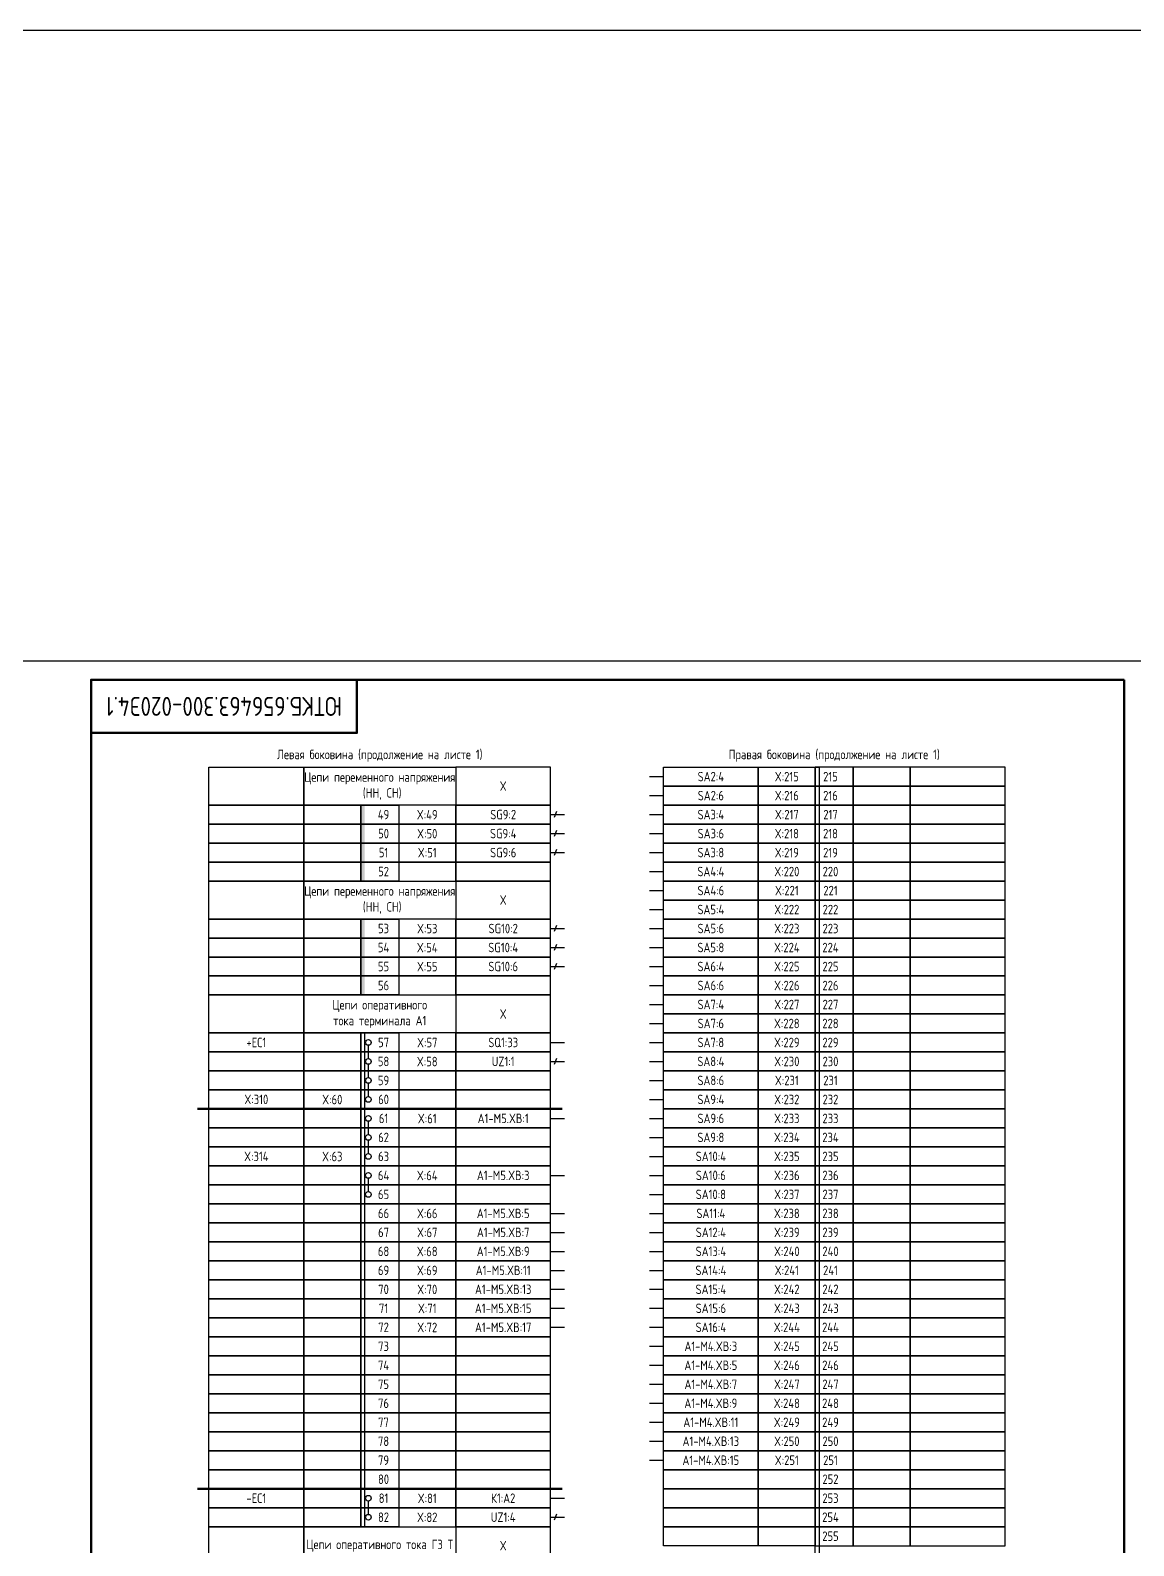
# Model space of a CAD drawing. Header units: millimetres. Extents: x -1117 to 5846, y -90 to 586.
# Drawn here: x 4921 to 5211.5, y 187 to 586 of the extents above; entities that cross this region are included whole.
import ezdxf

# ---------------------------------------------------------------- set-up
doc = ezdxf.new("R2010")
doc.units = ezdxf.units.MM
doc.styles.add('Gost_type_A', font='GOST_0.TTF')

# ---------------------------------------------------------------- blocks, each defined once
blk = doc.blocks.new('Штамп угловой верхний')
at = {"lineweight": 50}
blk.add_lwpolyline([(0, 0), (70, 0), (70, -14), (0, -14)], close=True, dxfattribs=at)

msp = doc.modelspace()

# ---------------------------------------------------------------- hatches: boundary and pattern name
h = msp.add_hatch(color=7)
h.dxf.hatch_style = 1
h.paths.add_polyline_path([(5009, 382), (5008, 382), (5008, 362), (5009, 362)])
h = msp.add_hatch(color=7)
h.dxf.hatch_style = 1
h.paths.add_polyline_path([(5009, 352), (5008, 352), (5008, 332), (5009, 332)])

# ---------------------------------------------------------------- linework, layer by layer
for p, q in [((5084.04, 389.5), (5087.67, 389.5)), ((5084.04, 384.5), (5087.67, 384.5)), ((5058, 379.5), (5061.62, 379.5)), ((5059.54, 380.31), (5058.96, 378.69)), ((5084.04, 379.5), (5087.67, 379.5)), ((5059.54, 375.31), (5058.96, 373.69)), ((5058, 374.5), (5061.62, 374.5)), ((5084.04, 374.5), (5087.67, 374.5)), ((5058, 369.5), (5061.62, 369.5)), ((5059.54, 370.31), (5058.96, 368.69)), ((5084.04, 369.5), (5087.67, 369.5)), ((5084.04, 364.5), (5087.67, 364.5)), ((5084.04, 359.5), (5087.67, 359.5)), ((5084.04, 354.5), (5087.67, 354.5)), ((5058, 349.5), (5061.62, 349.5)), ((5059.54, 350.31), (5058.96, 348.69)), ((5084.04, 349.5), (5087.67, 349.5)), ((5058, 344.5), (5061.62, 344.5)), ((5059.54, 345.31), (5058.96, 343.69)), ((5084.04, 344.5), (5087.67, 344.5)), ((5058, 339.5), (5061.62, 339.5)), ((5059.54, 340.31), (5058.96, 338.69)), ((5084.04, 339.5), (5087.67, 339.5)), ((5084.04, 334.5), (5087.67, 334.5)), ((5084.04, 329.5), (5087.67, 329.5)), ((5084.04, 324.5), (5087.67, 324.5)), ((5058, 319.5), (5061.62, 319.5)), ((5084.04, 319.5), (5087.67, 319.5)), ((5059.54, 315.31), (5058.96, 313.69)), ((5058, 314.5), (5061.62, 314.5)), ((5084.04, 314.5), (5087.67, 314.5)), ((5084.04, 309.5), (5087.67, 309.5)), ((5084.04, 304.5), (5087.67, 304.5)), ((5058, 299.5), (5061.62, 299.5)), ((5084.04, 299.5), (5087.67, 299.5)), ((5084.04, 294.5), (5087.67, 294.5)), ((5084.04, 289.5), (5087.67, 289.5)), ((5058, 284.5), (5061.62, 284.5)), ((5084.04, 284.5), (5087.67, 284.5)), ((5084.04, 279.5), (5087.67, 279.5)), ((5058, 274.5), (5061.62, 274.5)), ((5084.04, 274.5), (5087.67, 274.5)), ((5058, 269.5), (5061.62, 269.5)), ((5084.04, 269.5), (5087.67, 269.5)), ((5058, 264.5), (5061.62, 264.5)), ((5084.04, 264.5), (5087.67, 264.5)), ((5058, 259.5), (5061.62, 259.5)), ((5084.04, 259.5), (5087.67, 259.5)), ((5058, 254.5), (5061.62, 254.5)), ((5084.04, 254.5), (5087.67, 254.5)), ((5058, 249.5), (5061.62, 249.5)), ((5084.04, 249.5), (5087.67, 249.5)), ((5058, 244.5), (5061.62, 244.5)), ((5084.04, 244.5), (5087.67, 244.5)), ((5084.04, 239.5), (5087.67, 239.5)), ((5084.04, 234.5), (5087.67, 234.5)), ((5084.04, 229.5), (5087.67, 229.5)), ((5084.04, 224.5), (5087.67, 224.5)), ((5084.04, 219.5), (5087.67, 219.5)), ((5084.04, 214.5), (5087.67, 214.5)), ((5084.04, 209.5), (5087.67, 209.5)), ((5058, 199.5), (5061.62, 199.5)), ((5058, 194.5), (5061.62, 194.5)), ((5059.54, 195.31), (5058.96, 193.69))]:
    msp.add_line(p, q)
at = {"lineweight": -2}
for p, q in [((5010, 315.25), (5010, 318.75)), ((5010, 310.25), (5010, 313.75)), ((5010, 305.25), (5010, 308.75)), ((5010, 295.25), (5010, 298.75)), ((5010, 290.25), (5010, 293.75)), ((5010, 280.25), (5010, 283.75))]:
    msp.add_line(p, q, dxfattribs=at)
at = {"lineweight": 50}
for p, q in [((4965, 302), (5061, 302)), ((4965, 202), (5061, 202))]:
    msp.add_line(p, q, dxfattribs=at)
at = {"color": 7, "lineweight": -2}
msp.add_line((5010, 195.25), (5010, 198.75), dxfattribs=at)
for points in [[(-1117.42, 586), (5845.64, 586), (5845.64, -90), (-1117.42, -90)], [(5214, 420), (5214, 0), (4917, 0), (4917, 420)], [(4968, 392), (4993, 392), (4993, 382), (4968, 382)], [(4993, 392), (5033, 392), (5033, 382), (4993, 382)], [(5058, 392), (5033, 392), (5033, 382), (5058, 382)], [(5087.67, 392), (5112.67, 392), (5112.67, 387), (5087.67, 387)], [(5087.67, 392), (5112.67, 392), (5112.67, 387), (5087.67, 387)], [(5112.67, 392), (5127.67, 392), (5127.67, 387), (5112.67, 387)], [(5112.67, 392), (5127.67, 392), (5127.67, 387), (5112.67, 387)], [(5137.67, 392), (5127.67, 392), (5127.67, 387), (5137.67, 387)], [(5137.67, 392), (5127.67, 392), (5127.67, 387), (5137.67, 387)], [(5127.67, 391.99), (5128.67, 391.99), (5128.67, 162), (5127.67, 162)], [(5152.67, 392), (5137.67, 392), (5137.67, 387), (5152.67, 387)], [(5152.67, 392), (5137.67, 392), (5137.67, 387), (5152.67, 387)], [(5177.67, 392), (5152.67, 392), (5152.67, 387), (5177.67, 387)], [(5177.67, 392), (5152.67, 392), (5152.67, 387), (5177.67, 387)], [(5087.67, 387), (5112.67, 387), (5112.67, 382), (5087.67, 382)], [(5087.67, 387), (5112.67, 387), (5112.67, 382), (5087.67, 382)], [(5112.67, 387), (5127.67, 387), (5127.67, 382), (5112.67, 382)], [(5112.67, 387), (5127.67, 387), (5127.67, 382), (5112.67, 382)], [(5137.67, 387), (5127.67, 387), (5127.67, 382), (5137.67, 382)], [(5137.67, 387), (5127.67, 387), (5127.67, 382), (5137.67, 382)], [(5152.67, 387), (5137.67, 387), (5137.67, 382), (5152.67, 382)], [(5152.67, 387), (5137.67, 387), (5137.67, 382), (5152.67, 382)], [(5177.67, 387), (5152.67, 387), (5152.67, 382), (5177.67, 382)], [(5177.67, 387), (5152.67, 387), (5152.67, 382), (5177.67, 382)], [(4968, 382), (4993, 382), (4993, 377), (4968, 377)], [(4993, 382), (5008, 382), (5008, 377), (4993, 377)], [(5008, 382), (5018, 382), (5018, 377), (5008, 377)], [(5033, 382), (5018, 382), (5018, 377), (5033, 377)], [(5058, 382), (5033, 382), (5033, 377), (5058, 377)], [(5087.67, 382), (5112.67, 382), (5112.67, 377), (5087.67, 377)], [(5087.67, 382), (5112.67, 382), (5112.67, 377), (5087.67, 377)], [(5112.67, 382), (5127.67, 382), (5127.67, 377), (5112.67, 377)], [(5112.67, 382), (5127.67, 382), (5127.67, 377), (5112.67, 377)], [(5137.67, 382), (5127.67, 382), (5127.67, 377), (5137.67, 377)], [(5137.67, 382), (5127.67, 382), (5127.67, 377), (5137.67, 377)], [(5152.67, 382), (5137.67, 382), (5137.67, 377), (5152.67, 377)], [(5152.67, 382), (5137.67, 382), (5137.67, 377), (5152.67, 377)], [(5177.67, 382), (5152.67, 382), (5152.67, 377), (5177.67, 377)], [(5177.67, 382), (5152.67, 382), (5152.67, 377), (5177.67, 377)], [(4968, 377), (4993, 377), (4993, 372), (4968, 372)], [(4993, 377), (5008, 377), (5008, 372), (4993, 372)], [(5008, 377), (5018, 377), (5018, 372), (5008, 372)], [(5033, 377), (5018, 377), (5018, 372), (5033, 372)], [(5058, 377), (5033, 377), (5033, 372), (5058, 372)], [(5087.67, 377), (5112.67, 377), (5112.67, 372), (5087.67, 372)], [(5112.67, 377), (5127.67, 377), (5127.67, 372), (5112.67, 372)], [(5137.67, 377), (5127.67, 377), (5127.67, 372), (5137.67, 372)], [(5152.67, 377), (5137.67, 377), (5137.67, 372), (5152.67, 372)], [(5177.67, 377), (5152.67, 377), (5152.67, 372), (5177.67, 372)], [(4968, 372), (4993, 372), (4993, 367), (4968, 367)], [(4993, 372), (5008, 372), (5008, 367), (4993, 367)], [(5008, 372), (5018, 372), (5018, 367), (5008, 367)], [(5033, 372), (5018, 372), (5018, 367), (5033, 367)], [(5058, 372), (5033, 372), (5033, 367), (5058, 367)], [(5087.67, 372), (5112.67, 372), (5112.67, 367), (5087.67, 367)], [(5112.67, 372), (5127.67, 372), (5127.67, 367), (5112.67, 367)], [(5137.67, 372), (5127.67, 372), (5127.67, 367), (5137.67, 367)], [(5152.67, 372), (5137.67, 372), (5137.67, 367), (5152.67, 367)], [(5177.67, 372), (5152.67, 372), (5152.67, 367), (5177.67, 367)], [(4968, 367), (4993, 367), (4993, 362), (4968, 362)], [(4993, 367), (5008, 367), (5008, 362), (4993, 362)], [(5008, 367), (5018, 367), (5018, 362), (5008, 362)], [(5033, 367), (5018, 367), (5018, 362), (5033, 362)], [(5058, 367), (5033, 367), (5033, 362), (5058, 362)], [(5087.67, 367), (5112.67, 367), (5112.67, 362), (5087.67, 362)], [(5112.67, 367), (5127.67, 367), (5127.67, 362), (5112.67, 362)], [(5137.67, 367), (5127.67, 367), (5127.67, 362), (5137.67, 362)], [(5152.67, 367), (5137.67, 367), (5137.67, 362), (5152.67, 362)], [(5177.67, 367), (5152.67, 367), (5152.67, 362), (5177.67, 362)], [(4968, 362), (4993, 362), (4993, 352), (4968, 352)], [(4993, 362), (5033, 362), (5033, 352), (4993, 352)], [(5058, 362), (5033, 362), (5033, 352), (5058, 352)], [(5087.67, 362), (5112.67, 362), (5112.67, 357), (5087.67, 357)], [(5112.67, 362), (5127.67, 362), (5127.67, 357), (5112.67, 357)], [(5137.67, 362), (5127.67, 362), (5127.67, 357), (5137.67, 357)], [(5152.67, 362), (5137.67, 362), (5137.67, 357), (5152.67, 357)], [(5177.67, 362), (5152.67, 362), (5152.67, 357), (5177.67, 357)], [(5087.67, 357), (5112.67, 357), (5112.67, 352), (5087.67, 352)], [(5112.67, 357), (5127.67, 357), (5127.67, 352), (5112.67, 352)], [(5137.67, 357), (5127.67, 357), (5127.67, 352), (5137.67, 352)], [(5152.67, 357), (5137.67, 357), (5137.67, 352), (5152.67, 352)], [(5177.67, 357), (5152.67, 357), (5152.67, 352), (5177.67, 352)], [(4968, 352), (4993, 352), (4993, 347), (4968, 347)], [(4993, 352), (5008, 352), (5008, 347), (4993, 347)], [(5008, 352), (5018, 352), (5018, 347), (5008, 347)], [(5033, 352), (5018, 352), (5018, 347), (5033, 347)], [(5058, 352), (5033, 352), (5033, 347), (5058, 347)], [(5087.67, 352), (5112.67, 352), (5112.67, 347), (5087.67, 347)], [(5112.67, 352), (5127.67, 352), (5127.67, 347), (5112.67, 347)], [(5137.67, 352), (5127.67, 352), (5127.67, 347), (5137.67, 347)], [(5152.67, 352), (5137.67, 352), (5137.67, 347), (5152.67, 347)], [(5177.67, 352), (5152.67, 352), (5152.67, 347), (5177.67, 347)], [(4968, 347), (4993, 347), (4993, 342), (4968, 342)], [(4993, 347), (5008, 347), (5008, 342), (4993, 342)], [(5008, 347), (5018, 347), (5018, 342), (5008, 342)], [(5033, 347), (5018, 347), (5018, 342), (5033, 342)], [(5058, 347), (5033, 347), (5033, 342), (5058, 342)], [(5087.67, 347), (5112.67, 347), (5112.67, 342), (5087.67, 342)], [(5112.67, 347), (5127.67, 347), (5127.67, 342), (5112.67, 342)], [(5137.67, 347), (5127.67, 347), (5127.67, 342), (5137.67, 342)], [(5152.67, 347), (5137.67, 347), (5137.67, 342), (5152.67, 342)], [(5177.67, 347), (5152.67, 347), (5152.67, 342), (5177.67, 342)], [(4968, 342), (4993, 342), (4993, 337), (4968, 337)], [(4993, 342), (5008, 342), (5008, 337), (4993, 337)], [(5008, 342), (5018, 342), (5018, 337), (5008, 337)], [(5033, 342), (5018, 342), (5018, 337), (5033, 337)], [(5058, 342), (5033, 342), (5033, 337), (5058, 337)], [(5087.67, 342), (5112.67, 342), (5112.67, 337), (5087.67, 337)], [(5112.67, 342), (5127.67, 342), (5127.67, 337), (5112.67, 337)], [(5137.67, 342), (5127.67, 342), (5127.67, 337), (5137.67, 337)], [(5152.67, 342), (5137.67, 342), (5137.67, 337), (5152.67, 337)], [(5177.67, 342), (5152.67, 342), (5152.67, 337), (5177.67, 337)], [(4968, 337), (4993, 337), (4993, 332), (4968, 332)], [(4993, 337), (5008, 337), (5008, 332), (4993, 332)], [(5008, 337), (5018, 337), (5018, 332), (5008, 332)], [(5033, 337), (5018, 337), (5018, 332), (5033, 332)], [(5058, 337), (5033, 337), (5033, 332), (5058, 332)], [(5087.67, 337), (5112.67, 337), (5112.67, 332), (5087.67, 332)], [(5087.67, 337), (5112.67, 337), (5112.67, 332), (5087.67, 332)], [(5112.67, 337), (5127.67, 337), (5127.67, 332), (5112.67, 332)], [(5112.67, 337), (5127.67, 337), (5127.67, 332), (5112.67, 332)], [(5137.67, 337), (5127.67, 337), (5127.67, 332), (5137.67, 332)], [(5137.67, 337), (5127.67, 337), (5127.67, 332), (5137.67, 332)], [(5152.67, 337), (5137.67, 337), (5137.67, 332), (5152.67, 332)], [(5152.67, 337), (5137.67, 337), (5137.67, 332), (5152.67, 332)], [(5177.67, 337), (5152.67, 337), (5152.67, 332), (5177.67, 332)], [(5177.67, 337), (5152.67, 337), (5152.67, 332), (5177.67, 332)], [(4968, 332), (4993, 332), (4993, 322), (4968, 322)], [(4993, 332), (5033, 332), (5033, 322), (4993, 322)], [(5058, 332), (5033, 332), (5033, 322), (5058, 322)], [(5087.67, 332), (5112.67, 332), (5112.67, 327), (5087.67, 327)], [(5087.67, 332), (5112.67, 332), (5112.67, 327), (5087.67, 327)], [(5112.67, 332), (5127.67, 332), (5127.67, 327), (5112.67, 327)], [(5112.67, 332), (5127.67, 332), (5127.67, 327), (5112.67, 327)], [(5137.67, 332), (5127.67, 332), (5127.67, 327), (5137.67, 327)], [(5137.67, 332), (5127.67, 332), (5127.67, 327), (5137.67, 327)], [(5152.67, 332), (5137.67, 332), (5137.67, 327), (5152.67, 327)], [(5152.67, 332), (5137.67, 332), (5137.67, 327), (5152.67, 327)], [(5177.67, 332), (5152.67, 332), (5152.67, 327), (5177.67, 327)], [(5177.67, 332), (5152.67, 332), (5152.67, 327), (5177.67, 327)], [(5087.67, 327), (5112.67, 327), (5112.67, 322), (5087.67, 322)], [(5087.67, 327), (5112.67, 327), (5112.67, 322), (5087.67, 322)], [(5112.67, 327), (5127.67, 327), (5127.67, 322), (5112.67, 322)], [(5112.67, 327), (5127.67, 327), (5127.67, 322), (5112.67, 322)], [(5137.67, 327), (5127.67, 327), (5127.67, 322), (5137.67, 322)], [(5137.67, 327), (5127.67, 327), (5127.67, 322), (5137.67, 322)], [(5152.67, 327), (5137.67, 327), (5137.67, 322), (5152.67, 322)], [(5152.67, 327), (5137.67, 327), (5137.67, 322), (5152.67, 322)], [(5177.67, 327), (5152.67, 327), (5152.67, 322), (5177.67, 322)], [(5177.67, 327), (5152.67, 327), (5152.67, 322), (5177.67, 322)], [(4968, 322), (4993, 322), (4993, 317), (4968, 317)], [(4993, 322), (5008, 322), (5008, 317), (4993, 317)], [(5008, 322), (5018, 322), (5018, 317), (5008, 317)], [(5008, 322), (5009, 322), (5009, 192), (5008, 192)], [(5033, 322), (5018, 322), (5018, 317), (5033, 317)], [(5058, 322), (5033, 322), (5033, 317), (5058, 317)], [(5087.67, 322), (5112.67, 322), (5112.67, 317), (5087.67, 317)], [(5112.67, 322), (5127.67, 322), (5127.67, 317), (5112.67, 317)], [(5137.67, 322), (5127.67, 322), (5127.67, 317), (5137.67, 317)], [(5152.67, 322), (5137.67, 322), (5137.67, 317), (5152.67, 317)], [(5177.67, 322), (5152.67, 322), (5152.67, 317), (5177.67, 317)], [(4968, 317), (4993, 317), (4993, 312), (4968, 312)], [(4993, 317), (5008, 317), (5008, 312), (4993, 312)], [(5008, 317), (5018, 317), (5018, 312), (5008, 312)], [(5033, 317), (5018, 317), (5018, 312), (5033, 312)], [(5058, 317), (5033, 317), (5033, 312), (5058, 312)], [(5087.67, 317), (5112.67, 317), (5112.67, 312), (5087.67, 312)], [(5112.67, 317), (5127.67, 317), (5127.67, 312), (5112.67, 312)], [(5137.67, 317), (5127.67, 317), (5127.67, 312), (5137.67, 312)], [(5152.67, 317), (5137.67, 317), (5137.67, 312), (5152.67, 312)], [(5177.67, 317), (5152.67, 317), (5152.67, 312), (5177.67, 312)], [(4968, 312), (4993, 312), (4993, 307), (4968, 307)], [(4993, 312), (5008, 312), (5008, 307), (4993, 307)], [(5008, 312), (5018, 312), (5018, 307), (5008, 307)], [(5033, 312), (5018, 312), (5018, 307), (5033, 307)], [(5058, 312), (5033, 312), (5033, 307), (5058, 307)], [(5087.67, 312), (5112.67, 312), (5112.67, 307), (5087.67, 307)], [(5112.67, 312), (5127.67, 312), (5127.67, 307), (5112.67, 307)], [(5137.67, 312), (5127.67, 312), (5127.67, 307), (5137.67, 307)], [(5152.67, 312), (5137.67, 312), (5137.67, 307), (5152.67, 307)], [(5177.67, 312), (5152.67, 312), (5152.67, 307), (5177.67, 307)], [(4968, 307), (4993, 307), (4993, 302), (4968, 302)], [(4993, 307), (5008, 307), (5008, 302), (4993, 302)], [(5008, 307), (5018, 307), (5018, 302), (5008, 302)], [(5033, 307), (5018, 307), (5018, 302), (5033, 302)], [(5058, 307), (5033, 307), (5033, 302), (5058, 302)], [(5087.67, 307), (5112.67, 307), (5112.67, 302), (5087.67, 302)], [(5112.67, 307), (5127.67, 307), (5127.67, 302), (5112.67, 302)], [(5137.67, 307), (5127.67, 307), (5127.67, 302), (5137.67, 302)], [(5152.67, 307), (5137.67, 307), (5137.67, 302), (5152.67, 302)], [(5177.67, 307), (5152.67, 307), (5152.67, 302), (5177.67, 302)], [(4968, 302), (4993, 302), (4993, 297), (4968, 297)], [(4993, 302), (5008, 302), (5008, 297), (4993, 297)], [(5008, 302), (5018, 302), (5018, 297), (5008, 297)], [(5033, 302), (5018, 302), (5018, 297), (5033, 297)], [(5058, 302), (5033, 302), (5033, 297), (5058, 297)], [(5087.67, 302), (5112.67, 302), (5112.67, 297), (5087.67, 297)], [(5112.67, 302), (5127.67, 302), (5127.67, 297), (5112.67, 297)], [(5137.67, 302), (5127.67, 302), (5127.67, 297), (5137.67, 297)], [(5152.67, 302), (5137.67, 302), (5137.67, 297), (5152.67, 297)], [(5177.67, 302), (5152.67, 302), (5152.67, 297), (5177.67, 297)], [(4968, 297), (4993, 297), (4993, 292), (4968, 292)], [(4993, 297), (5008, 297), (5008, 292), (4993, 292)], [(5008, 297), (5018, 297), (5018, 292), (5008, 292)], [(5033, 297), (5018, 297), (5018, 292), (5033, 292)], [(5058, 297), (5033, 297), (5033, 292), (5058, 292)], [(5087.67, 297), (5112.67, 297), (5112.67, 292), (5087.67, 292)], [(5112.67, 297), (5127.67, 297), (5127.67, 292), (5112.67, 292)], [(5137.67, 297), (5127.67, 297), (5127.67, 292), (5137.67, 292)], [(5152.67, 297), (5137.67, 297), (5137.67, 292), (5152.67, 292)], [(5177.67, 297), (5152.67, 297), (5152.67, 292), (5177.67, 292)], [(4968, 292), (4993, 292), (4993, 287), (4968, 287)], [(4993, 292), (5008, 292), (5008, 287), (4993, 287)], [(5008, 292), (5018, 292), (5018, 287), (5008, 287)], [(5033, 292), (5018, 292), (5018, 287), (5033, 287)], [(5058, 292), (5033, 292), (5033, 287), (5058, 287)], [(5087.67, 292), (5112.67, 292), (5112.67, 287), (5087.67, 287)], [(5087.67, 292), (5112.67, 292), (5112.67, 287), (5087.67, 287)], [(5112.67, 292), (5127.67, 292), (5127.67, 287), (5112.67, 287)], [(5137.67, 292), (5127.67, 292), (5127.67, 287), (5137.67, 287)], [(5152.67, 292), (5137.67, 292), (5137.67, 287), (5152.67, 287)], [(5177.67, 292), (5152.67, 292), (5152.67, 287), (5177.67, 287)], [(4968, 287), (4993, 287), (4993, 282), (4968, 282)], [(4993, 287), (5008, 287), (5008, 282), (4993, 282)], [(5008, 287), (5018, 287), (5018, 282), (5008, 282)], [(5033, 287), (5018, 287), (5018, 282), (5033, 282)], [(5058, 287), (5033, 287), (5033, 282), (5058, 282)], [(5087.67, 287), (5112.67, 287), (5112.67, 282), (5087.67, 282)], [(5112.67, 287), (5127.67, 287), (5127.67, 282), (5112.67, 282)], [(5137.67, 287), (5127.67, 287), (5127.67, 282), (5137.67, 282)], [(5152.67, 287), (5137.67, 287), (5137.67, 282), (5152.67, 282)], [(5177.67, 287), (5152.67, 287), (5152.67, 282), (5177.67, 282)], [(4968, 282), (4993, 282), (4993, 277), (4968, 277)], [(4993, 282), (5008, 282), (5008, 277), (4993, 277)], [(5008, 282), (5018, 282), (5018, 277), (5008, 277)], [(5033, 282), (5018, 282), (5018, 277), (5033, 277)], [(5058, 282), (5033, 282), (5033, 277), (5058, 277)], [(5087.67, 282), (5112.67, 282), (5112.67, 277), (5087.67, 277)], [(5112.67, 282), (5127.67, 282), (5127.67, 277), (5112.67, 277)], [(5137.67, 282), (5127.67, 282), (5127.67, 277), (5137.67, 277)], [(5152.67, 282), (5137.67, 282), (5137.67, 277), (5152.67, 277)], [(5177.67, 282), (5152.67, 282), (5152.67, 277), (5177.67, 277)], [(4968, 277), (4993, 277), (4993, 272), (4968, 272)], [(4993, 277), (5008, 277), (5008, 272), (4993, 272)], [(5008, 277), (5018, 277), (5018, 272), (5008, 272)], [(5033, 277), (5018, 277), (5018, 272), (5033, 272)], [(5058, 277), (5033, 277), (5033, 272), (5058, 272)], [(5087.67, 277), (5112.67, 277), (5112.67, 272), (5087.67, 272)], [(5112.67, 277), (5127.67, 277), (5127.67, 272), (5112.67, 272)], [(5137.67, 277), (5127.67, 277), (5127.67, 272), (5137.67, 272)], [(5152.67, 277), (5137.67, 277), (5137.67, 272), (5152.67, 272)], [(5177.67, 277), (5152.67, 277), (5152.67, 272), (5177.67, 272)], [(4968, 272), (4993, 272), (4993, 267), (4968, 267)], [(4993, 272), (5008, 272), (5008, 267), (4993, 267)], [(5008, 272), (5018, 272), (5018, 267), (5008, 267)], [(5033, 272), (5018, 272), (5018, 267), (5033, 267)], [(5058, 272), (5033, 272), (5033, 267), (5058, 267)], [(5087.67, 272), (5112.67, 272), (5112.67, 267), (5087.67, 267)], [(5112.67, 272), (5127.67, 272), (5127.67, 267), (5112.67, 267)], [(5137.67, 272), (5127.67, 272), (5127.67, 267), (5137.67, 267)], [(5152.67, 272), (5137.67, 272), (5137.67, 267), (5152.67, 267)], [(5177.67, 272), (5152.67, 272), (5152.67, 267), (5177.67, 267)], [(4968, 267), (4993, 267), (4993, 262), (4968, 262)], [(4993, 267), (5008, 267), (5008, 262), (4993, 262)], [(5008, 267), (5018, 267), (5018, 262), (5008, 262)], [(5033, 267), (5018, 267), (5018, 262), (5033, 262)], [(5058, 267), (5033, 267), (5033, 262), (5058, 262)], [(5087.67, 267), (5112.67, 267), (5112.67, 262), (5087.67, 262)], [(5112.67, 267), (5127.67, 267), (5127.67, 262), (5112.67, 262)], [(5137.67, 267), (5127.67, 267), (5127.67, 262), (5137.67, 262)], [(5152.67, 267), (5137.67, 267), (5137.67, 262), (5152.67, 262)], [(5177.67, 267), (5152.67, 267), (5152.67, 262), (5177.67, 262)], [(4968, 262), (4993, 262), (4993, 257), (4968, 257)], [(4993, 262), (5008, 262), (5008, 257), (4993, 257)], [(5008, 262), (5018, 262), (5018, 257), (5008, 257)], [(5033, 262), (5018, 262), (5018, 257), (5033, 257)], [(5058, 262), (5033, 262), (5033, 257), (5058, 257)], [(5087.67, 262), (5112.67, 262), (5112.67, 257), (5087.67, 257)], [(5112.67, 262), (5127.67, 262), (5127.67, 257), (5112.67, 257)], [(5137.67, 262), (5127.67, 262), (5127.67, 257), (5137.67, 257)], [(5152.67, 262), (5137.67, 262), (5137.67, 257), (5152.67, 257)], [(5177.67, 262), (5152.67, 262), (5152.67, 257), (5177.67, 257)], [(4968, 257), (4993, 257), (4993, 252), (4968, 252)], [(4993, 257), (5008, 257), (5008, 252), (4993, 252)], [(5008, 257), (5018, 257), (5018, 252), (5008, 252)], [(5033, 257), (5018, 257), (5018, 252), (5033, 252)], [(5058, 257), (5033, 257), (5033, 252), (5058, 252)], [(5087.67, 257), (5112.67, 257), (5112.67, 252), (5087.67, 252)], [(5112.67, 257), (5127.67, 257), (5127.67, 252), (5112.67, 252)], [(5137.67, 257), (5127.67, 257), (5127.67, 252), (5137.67, 252)], [(5152.67, 257), (5137.67, 257), (5137.67, 252), (5152.67, 252)], [(5177.67, 257), (5152.67, 257), (5152.67, 252), (5177.67, 252)], [(4968, 252), (4993, 252), (4993, 247), (4968, 247)], [(4993, 252), (5008, 252), (5008, 247), (4993, 247)], [(5008, 252), (5018, 252), (5018, 247), (5008, 247)], [(5033, 252), (5018, 252), (5018, 247), (5033, 247)], [(5058, 252), (5033, 252), (5033, 247), (5058, 247)], [(5087.67, 252), (5112.67, 252), (5112.67, 247), (5087.67, 247)], [(5112.67, 252), (5127.67, 252), (5127.67, 247), (5112.67, 247)], [(5137.67, 252), (5127.67, 252), (5127.67, 247), (5137.67, 247)], [(5152.67, 252), (5137.67, 252), (5137.67, 247), (5152.67, 247)], [(5177.67, 252), (5152.67, 252), (5152.67, 247), (5177.67, 247)], [(4968, 247), (4993, 247), (4993, 242), (4968, 242)], [(4993, 247), (5008, 247), (5008, 242), (4993, 242)], [(5008, 247), (5018, 247), (5018, 242), (5008, 242)], [(5033, 247), (5018, 247), (5018, 242), (5033, 242)], [(5058, 247), (5033, 247), (5033, 242), (5058, 242)], [(5087.67, 247), (5112.67, 247), (5112.67, 242), (5087.67, 242)], [(5112.67, 247), (5127.67, 247), (5127.67, 242), (5112.67, 242)], [(5137.67, 247), (5127.67, 247), (5127.67, 242), (5137.67, 242)], [(5152.67, 247), (5137.67, 247), (5137.67, 242), (5152.67, 242)], [(5177.67, 247), (5152.67, 247), (5152.67, 242), (5177.67, 242)], [(4968, 242), (4993, 242), (4993, 237), (4968, 237)], [(4993, 242), (5008, 242), (5008, 237), (4993, 237)], [(5008, 242), (5018, 242), (5018, 237), (5008, 237)], [(5033, 242), (5018, 242), (5018, 237), (5033, 237)], [(5058, 242), (5033, 242), (5033, 237), (5058, 237)], [(5087.67, 242), (5112.67, 242), (5112.67, 237), (5087.67, 237)], [(5087.67, 242), (5112.67, 242), (5112.67, 237), (5087.67, 237)], [(5112.67, 242), (5127.67, 242), (5127.67, 237), (5112.67, 237)], [(5112.67, 242), (5127.67, 242), (5127.67, 237), (5112.67, 237)], [(5137.67, 242), (5127.67, 242), (5127.67, 237), (5137.67, 237)], [(5137.67, 242), (5127.67, 242), (5127.67, 237), (5137.67, 237)], [(5152.67, 242), (5137.67, 242), (5137.67, 237), (5152.67, 237)], [(5152.67, 242), (5137.67, 242), (5137.67, 237), (5152.67, 237)], [(5177.67, 242), (5152.67, 242), (5152.67, 237), (5177.67, 237)], [(5177.67, 242), (5152.67, 242), (5152.67, 237), (5177.67, 237)], [(4968, 237), (4993, 237), (4993, 232), (4968, 232)], [(4993, 237), (5008, 237), (5008, 232), (4993, 232)], [(5008, 237), (5018, 237), (5018, 232), (5008, 232)], [(5033, 237), (5018, 237), (5018, 232), (5033, 232)], [(5058, 237), (5033, 237), (5033, 232), (5058, 232)], [(5087.67, 237), (5112.67, 237), (5112.67, 232), (5087.67, 232)], [(5087.67, 237), (5112.67, 237), (5112.67, 232), (5087.67, 232)], [(5112.67, 237), (5127.67, 237), (5127.67, 232), (5112.67, 232)], [(5112.67, 237), (5127.67, 237), (5127.67, 232), (5112.67, 232)], [(5137.67, 237), (5127.67, 237), (5127.67, 232), (5137.67, 232)], [(5137.67, 237), (5127.67, 237), (5127.67, 232), (5137.67, 232)], [(5152.67, 237), (5137.67, 237), (5137.67, 232), (5152.67, 232)], [(5152.67, 237), (5137.67, 237), (5137.67, 232), (5152.67, 232)], [(5177.67, 237), (5152.67, 237), (5152.67, 232), (5177.67, 232)], [(5177.67, 237), (5152.67, 237), (5152.67, 232), (5177.67, 232)], [(4968, 232), (4993, 232), (4993, 227), (4968, 227)], [(4993, 232), (5008, 232), (5008, 227), (4993, 227)], [(5008, 232), (5018, 232), (5018, 227), (5008, 227)], [(5033, 232), (5018, 232), (5018, 227), (5033, 227)], [(5058, 232), (5033, 232), (5033, 227), (5058, 227)], [(5087.67, 232), (5112.67, 232), (5112.67, 227), (5087.67, 227)], [(5087.67, 232), (5112.67, 232), (5112.67, 227), (5087.67, 227)], [(5112.67, 232), (5127.67, 232), (5127.67, 227), (5112.67, 227)], [(5112.67, 232), (5127.67, 232), (5127.67, 227), (5112.67, 227)], [(5137.67, 232), (5127.67, 232), (5127.67, 227), (5137.67, 227)], [(5137.67, 232), (5127.67, 232), (5127.67, 227), (5137.67, 227)], [(5152.67, 232), (5137.67, 232), (5137.67, 227), (5152.67, 227)], [(5152.67, 232), (5137.67, 232), (5137.67, 227), (5152.67, 227)], [(5177.67, 232), (5152.67, 232), (5152.67, 227), (5177.67, 227)], [(5177.67, 232), (5152.67, 232), (5152.67, 227), (5177.67, 227)], [(4968, 227), (4993, 227), (4993, 222), (4968, 222)], [(4993, 227), (5008, 227), (5008, 222), (4993, 222)], [(5008, 227), (5018, 227), (5018, 222), (5008, 222)], [(5033, 227), (5018, 227), (5018, 222), (5033, 222)], [(5058, 227), (5033, 227), (5033, 222), (5058, 222)], [(5087.67, 227), (5112.67, 227), (5112.67, 222), (5087.67, 222)], [(5087.67, 227), (5112.67, 227), (5112.67, 222), (5087.67, 222)], [(5112.67, 227), (5127.67, 227), (5127.67, 222), (5112.67, 222)], [(5112.67, 227), (5127.67, 227), (5127.67, 222), (5112.67, 222)], [(5137.67, 227), (5127.67, 227), (5127.67, 222), (5137.67, 222)], [(5137.67, 227), (5127.67, 227), (5127.67, 222), (5137.67, 222)], [(5152.67, 227), (5137.67, 227), (5137.67, 222), (5152.67, 222)], [(5152.67, 227), (5137.67, 227), (5137.67, 222), (5152.67, 222)], [(5177.67, 227), (5152.67, 227), (5152.67, 222), (5177.67, 222)], [(5177.67, 227), (5152.67, 227), (5152.67, 222), (5177.67, 222)], [(4968, 222), (4993, 222), (4993, 217), (4968, 217)], [(4993, 222), (5008, 222), (5008, 217), (4993, 217)], [(5008, 222), (5018, 222), (5018, 217), (5008, 217)], [(5033, 222), (5018, 222), (5018, 217), (5033, 217)], [(5058, 222), (5033, 222), (5033, 217), (5058, 217)], [(5087.67, 222), (5112.67, 222), (5112.67, 217), (5087.67, 217)], [(5112.67, 222), (5127.67, 222), (5127.67, 217), (5112.67, 217)], [(5137.67, 222), (5127.67, 222), (5127.67, 217), (5137.67, 217)], [(5152.67, 222), (5137.67, 222), (5137.67, 217), (5152.67, 217)], [(5177.67, 222), (5152.67, 222), (5152.67, 217), (5177.67, 217)], [(4968, 217), (4993, 217), (4993, 212), (4968, 212)], [(4993, 217), (5008, 217), (5008, 212), (4993, 212)], [(5008, 217), (5018, 217), (5018, 212), (5008, 212)], [(5033, 217), (5018, 217), (5018, 212), (5033, 212)], [(5058, 217), (5033, 217), (5033, 212), (5058, 212)], [(5087.67, 217), (5112.67, 217), (5112.67, 212), (5087.67, 212)], [(5112.67, 217), (5127.67, 217), (5127.67, 212), (5112.67, 212)], [(5137.67, 217), (5127.67, 217), (5127.67, 212), (5137.67, 212)], [(5152.67, 217), (5137.67, 217), (5137.67, 212), (5152.67, 212)], [(5177.67, 217), (5152.67, 217), (5152.67, 212), (5177.67, 212)], [(4968, 212), (4993, 212), (4993, 207), (4968, 207)], [(4993, 212), (5008, 212), (5008, 207), (4993, 207)], [(5008, 212), (5018, 212), (5018, 207), (5008, 207)], [(5033, 212), (5018, 212), (5018, 207), (5033, 207)], [(5058, 212), (5033, 212), (5033, 207), (5058, 207)], [(5087.67, 212), (5112.67, 212), (5112.67, 207), (5087.67, 207)], [(5112.67, 212), (5127.67, 212), (5127.67, 207), (5112.67, 207)], [(5137.67, 212), (5127.67, 212), (5127.67, 207), (5137.67, 207)], [(5152.67, 212), (5137.67, 212), (5137.67, 207), (5152.67, 207)], [(5177.67, 212), (5152.67, 212), (5152.67, 207), (5177.67, 207)], [(4968, 207), (4993, 207), (4993, 202), (4968, 202)], [(4993, 207), (5008, 207), (5008, 202), (4993, 202)], [(5008, 207), (5018, 207), (5018, 202), (5008, 202)], [(5033, 207), (5018, 207), (5018, 202), (5033, 202)], [(5058, 207), (5033, 207), (5033, 202), (5058, 202)], [(5087.67, 207), (5112.67, 207), (5112.67, 202), (5087.67, 202)], [(5112.67, 207), (5127.67, 207), (5127.67, 202), (5112.67, 202)], [(5137.67, 207), (5127.67, 207), (5127.67, 202), (5137.67, 202)], [(5152.67, 207), (5137.67, 207), (5137.67, 202), (5152.67, 202)], [(5177.67, 207), (5152.67, 207), (5152.67, 202), (5177.67, 202)], [(4968, 202), (4993, 202), (4993, 197), (4968, 197)], [(4993, 202), (5008, 202), (5008, 197), (4993, 197)], [(5008, 202), (5018, 202), (5018, 197), (5008, 197)], [(5033, 202), (5018, 202), (5018, 197), (5033, 197)], [(5058, 202), (5033, 202), (5033, 197), (5058, 197)], [(5087.67, 202), (5112.67, 202), (5112.67, 197), (5087.67, 197)], [(5112.67, 202), (5127.67, 202), (5127.67, 197), (5112.67, 197)], [(5137.67, 202), (5127.67, 202), (5127.67, 197), (5137.67, 197)], [(5152.67, 202), (5137.67, 202), (5137.67, 197), (5152.67, 197)], [(5177.67, 202), (5152.67, 202), (5152.67, 197), (5177.67, 197)], [(4968, 197), (4993, 197), (4993, 192), (4968, 192)], [(4993, 197), (5008, 197), (5008, 192), (4993, 192)], [(5008, 197), (5018, 197), (5018, 192), (5008, 192)], [(5033, 197), (5018, 197), (5018, 192), (5033, 192)], [(5058, 197), (5033, 197), (5033, 192), (5058, 192)], [(5087.67, 197), (5112.67, 197), (5112.67, 192), (5087.67, 192)], [(5112.67, 197), (5127.67, 197), (5127.67, 192), (5112.67, 192)], [(5137.67, 197), (5127.67, 197), (5127.67, 192), (5137.67, 192)], [(5152.67, 197), (5137.67, 197), (5137.67, 192), (5152.67, 192)], [(5177.67, 197), (5152.67, 197), (5152.67, 192), (5177.67, 192)], [(4968, 192), (4993, 192), (4993, 182), (4968, 182)], [(4993, 192), (5033, 192), (5033, 182), (4993, 182)], [(5058, 192), (5033, 192), (5033, 182), (5058, 182)], [(5087.67, 192), (5112.67, 192), (5112.67, 187), (5087.67, 187)], [(5112.67, 192), (5127.67, 192), (5127.67, 187), (5112.67, 187)], [(5137.67, 192), (5127.67, 192), (5127.67, 187), (5137.67, 187)], [(5152.67, 192), (5137.67, 192), (5137.67, 187), (5152.67, 187)], [(5177.67, 192), (5152.67, 192), (5152.67, 187), (5177.67, 187)]]:
    msp.add_lwpolyline(points, close=True)
at = {"lineweight": 50}
msp.add_lwpolyline([(5209, 415), (5209, 5), (4937, 5), (4937, 415)], close=True, dxfattribs=at)
at = {"lineweight": -2}
for centre in [(5010, 319.5), (5010, 314.5), (5010, 314.5), (5010, 309.5), (5010, 309.5), (5010, 304.5), (5010, 299.5), (5010, 299.5), (5010, 294.5), (5010, 294.5), (5010, 289.5), (5010, 284.5), (5010, 284.5), (5010, 279.5)]:
    msp.add_circle(centre, 0.75, dxfattribs=at)
at = {"color": 7, "lineweight": -2}
for centre in [(5010, 199.5), (5010, 194.5), (5010, 194.5)]:
    msp.add_circle(centre, 0.75, dxfattribs=at)

# ---------------------------------------------------------------- block references
msp.add_blockref('Штамп угловой верхний', (4937, 415))

# ---------------------------------------------------------------- texts
at = {"insert": (4972, 408), "char_height": 5, "width": 70, "attachment_point": 5, "rotation": 180, "style": 'Gost_type_A'}
msp.add_mtext('ЮТКБ.656463.300-020Э4.1', dxfattribs=at)
at = {"char_height": 2.5, "attachment_point": 5, "style": 'Gost_type_A'}
for s, insert, width in [('Левая боковина (продолжение на листе 1)', (5013, 395), 90), ('Правая боковина (продолжение на листе 1)', (5132.67, 395), 90), ('Цепи переменного напряжения  (НН, СН)', (5013, 387), 40), ('X', (5045.5, 387), 25), ('SA2:4', (5100.17, 389.5), 25), ('SA2:6', (5100.17, 384.5), 25), ('SG9:2', (5045.5, 379.5), 25), ('SA3:4', (5100.17, 379.5), 25), ('SG9:4', (5045.5, 374.5), 25), ('SA3:6', (5100.17, 374.5), 25), ('SG9:6', (5045.5, 369.5), 25), ('SA3:8', (5100.17, 369.5), 25), ('SA4:4', (5100.17, 364.5), 25), ('Цепи переменного напряжения  (НН, СН)', (5013, 357), 40), ('SA4:6', (5100.17, 359.5), 25), ('X', (5045.5, 357), 25), ('SA5:4', (5100.17, 354.5), 25), ('SG10:2', (5045.5, 349.5), 25), ('SA5:6', (5100.17, 349.5), 25), ('SG10:4', (5045.5, 344.5), 25), ('SA5:8', (5100.17, 344.5), 25), ('SG10:6', (5045.5, 339.5), 25), ('SA6:4', (5100.17, 339.5), 25), ('SA6:6', (5100.17, 334.5), 25), ('Цепи оперативного \\Pтока терминала А1', (5013, 327), 40), ('X', (5045.5, 327), 25), ('SA7:4', (5100.17, 329.5), 25), ('SA7:6', (5100.17, 324.5), 25), ('+ЕС1', (4980.5, 319.5), 25), ('SQ1:33', (5045.5, 319.5), 25), ('SA7:8', (5100.17, 319.5), 25), ('SA8:4', (5100.17, 314.5), 25), ('SA8:6', (5100.17, 309.5), 25), ('X:310', (4980.5, 304.5), 25), ('SA9:4', (5100.17, 304.5), 25), ('A1-М5.XB:1', (5045.5, 299.5), 25), ('SA9:6', (5100.17, 299.5), 25), ('SA9:8', (5100.17, 294.5), 25), ('X:314', (4980.5, 289.5), 25), ('SA10:4', (5100.17, 289.5), 25), ('A1-М5.XB:3', (5045.5, 284.5), 25), ('SA10:6', (5100.17, 284.5), 25), ('SA10:8', (5100.17, 279.5), 25), ('A1-М5.XB:5', (5045.5, 274.5), 25), ('SA11:4', (5100.17, 274.5), 25), ('A1-М5.XB:7', (5045.5, 269.5), 25), ('SA12:4', (5100.17, 269.5), 25), ('A1-М5.XB:9', (5045.5, 264.5), 25), ('SA13:4', (5100.17, 264.5), 25), ('A1-М5.XB:11', (5045.5, 259.5), 25), ('SA14:4', (5100.17, 259.5), 25), ('A1-М5.XB:13', (5045.5, 254.5), 25), ('SA15:4', (5100.17, 254.5), 25), ('A1-М5.XB:15', (5045.5, 249.5), 25), ('SA15:6', (5100.17, 249.5), 25), ('A1-М5.XB:17', (5045.5, 244.5), 25), ('SA16:4', (5100.17, 244.5), 25), ('A1-M4.XB:3', (5100.17, 239.5), 25), ('A1-M4.XB:5', (5100.17, 234.5), 25), ('A1-M4.XB:7', (5100.17, 229.5), 25), ('A1-M4.XB:9', (5100.17, 224.5), 25), ('A1-M4.XB:11', (5100.17, 219.5), 25), ('A1-M4.XB:13', (5100.17, 214.5), 25), ('A1-M4.XB:15', (5100.17, 209.5), 25), ('-ЕС1', (4980.5, 199.5), 25), ('К1:А2', (5045.5, 199.5), 25), ('Цепи оперативного тока ГЗ Т', (5013, 187), 40), ('X', (5045.5, 187), 25)]:
    msp.add_mtext(s, dxfattribs=dict(at, insert=insert, width=width))
at = {"ltscale": 10, "char_height": 2.5, "attachment_point": 5, "style": 'Gost_type_A'}
for s, insert, width in [('X:215', (5120.17, 389.5), 15), ('215', (5131.67, 389.5), 8), ('X:216', (5120.17, 384.5), 15), ('216', (5131.67, 384.5), 8), ('49', (5014, 379.5), 8), ('X:49', (5025.5, 379.47), 15), ('X:217', (5120.17, 379.5), 15), ('217', (5131.67, 379.5), 8), ('50', (5014, 374.5), 8), ('X:50', (5025.5, 374.47), 15), ('X:218', (5120.17, 374.5), 15), ('218', (5131.67, 374.5), 8), ('51', (5014, 369.5), 8), ('X:51', (5025.5, 369.47), 15), ('X:219', (5120.17, 369.5), 15), ('219', (5131.67, 369.5), 8), ('52', (5014, 364.5), 8), ('X:220', (5120.17, 364.5), 15), ('220', (5131.67, 364.5), 8), ('X:221', (5120.17, 359.5), 15), ('221', (5131.67, 359.5), 8), ('X:222', (5120.17, 354.5), 15), ('222', (5131.67, 354.5), 8), ('53', (5014, 349.5), 8), ('X:53', (5025.5, 349.47), 15), ('X:223', (5120.17, 349.5), 15), ('223', (5131.67, 349.5), 8), ('54', (5014, 344.5), 8), ('X:54', (5025.5, 344.47), 15), ('X:224', (5120.17, 344.5), 15), ('224', (5131.67, 344.5), 8), ('55', (5014, 339.5), 8), ('X:55', (5025.5, 339.47), 15), ('X:225', (5120.17, 339.5), 15), ('225', (5131.67, 339.5), 8), ('56', (5014, 334.5), 8), ('X:226', (5120.17, 334.5), 15), ('226', (5131.67, 334.5), 8), ('X:227', (5120.17, 329.5), 15), ('227', (5131.67, 329.5), 8), ('X:228', (5120.17, 324.5), 15), ('228', (5131.67, 324.5), 8), ('57', (5014, 319.5), 8), ('X:57', (5025.5, 319.47), 15), ('X:229', (5120.17, 319.5), 15), ('229', (5131.67, 319.5), 8), ('58', (5014, 314.5), 8), ('X:58', (5025.5, 314.47), 15), ('X:230', (5120.17, 314.5), 15), ('230', (5131.67, 314.5), 8), ('59', (5014, 309.5), 8), ('X:231', (5120.17, 309.5), 15), ('231', (5131.67, 309.5), 8), ('X:60', (5000.5, 304.47), 15), ('60', (5014, 304.5), 8), ('X:232', (5120.17, 304.5), 15), ('232', (5131.67, 304.5), 8), ('61', (5014, 299.5), 8), ('X:61', (5025.5, 299.47), 15), ('X:233', (5120.17, 299.5), 15), ('233', (5131.67, 299.5), 8), ('62', (5014, 294.5), 8), ('X:234', (5120.17, 294.5), 15), ('234', (5131.67, 294.5), 8), ('X:63', (5000.5, 289.47), 15), ('63', (5014, 289.5), 8), ('X:235', (5120.17, 289.5), 15), ('235', (5131.67, 289.5), 8), ('64', (5014, 284.5), 8), ('X:64', (5025.5, 284.47), 15), ('X:236', (5120.17, 284.5), 15), ('236', (5131.67, 284.5), 8), ('65', (5014, 279.5), 8), ('X:237', (5120.17, 279.5), 15), ('237', (5131.67, 279.5), 8), ('66', (5014, 274.5), 8), ('X:66', (5025.5, 274.47), 15), ('X:238', (5120.17, 274.5), 15), ('238', (5131.67, 274.5), 8), ('67', (5014, 269.5), 8), ('X:67', (5025.5, 269.47), 15), ('X:239', (5120.17, 269.5), 15), ('239', (5131.67, 269.5), 8), ('68', (5014, 264.5), 8), ('X:68', (5025.5, 264.47), 15), ('X:240', (5120.17, 264.5), 15), ('240', (5131.67, 264.5), 8), ('69', (5014, 259.5), 8), ('X:69', (5025.5, 259.47), 15), ('X:241', (5120.17, 259.5), 15), ('241', (5131.67, 259.5), 8), ('70', (5014, 254.5), 8), ('X:70', (5025.5, 254.47), 15), ('X:242', (5120.17, 254.5), 15), ('242', (5131.67, 254.5), 8), ('71', (5014, 249.5), 8), ('X:71', (5025.5, 249.47), 15), ('X:243', (5120.17, 249.5), 15), ('243', (5131.67, 249.5), 8), ('72', (5014, 244.5), 8), ('X:72', (5025.5, 244.47), 15), ('X:244', (5120.17, 244.5), 15), ('244', (5131.67, 244.5), 8), ('73', (5014, 239.5), 8), ('X:245', (5120.17, 239.5), 15), ('245', (5131.67, 239.5), 8), ('74', (5014, 234.5), 8), ('X:246', (5120.17, 234.5), 15), ('246', (5131.67, 234.5), 8), ('75', (5014, 229.5), 8), ('X:247', (5120.17, 229.5), 15), ('247', (5131.67, 229.5), 8), ('76', (5014, 224.5), 8), ('X:248', (5120.17, 224.5), 15), ('248', (5131.67, 224.5), 8), ('77', (5014, 219.5), 8), ('X:249', (5120.17, 219.5), 15), ('249', (5131.67, 219.5), 8), ('78', (5014, 214.5), 8), ('X:250', (5120.17, 214.5), 15), ('250', (5131.67, 214.5), 8), ('79', (5014, 209.5), 8), ('X:251', (5120.17, 209.5), 15), ('251', (5131.67, 209.5), 8), ('80', (5014, 204.5), 8), ('252', (5131.67, 204.5), 8), ('81', (5014, 199.5), 8), ('X:81', (5025.5, 199.47), 15), ('253', (5131.67, 199.5), 8), ('82', (5014, 194.5), 8), ('X:82', (5025.5, 194.47), 15), ('254', (5131.67, 194.5), 8), ('255', (5131.67, 189.5), 8)]:
    msp.add_mtext(s, dxfattribs=dict(at, insert=insert, width=width))
at = {"color": 0, "char_height": 2.5, "width": 25, "attachment_point": 5, "style": 'Gost_type_A'}
for s, insert in [('UZ1:1', (5045.5, 314.5)), ('UZ1:4', (5045.5, 194.5))]:
    msp.add_mtext(s, dxfattribs=dict(at, insert=insert))

doc.saveas('drawing.dxf')
